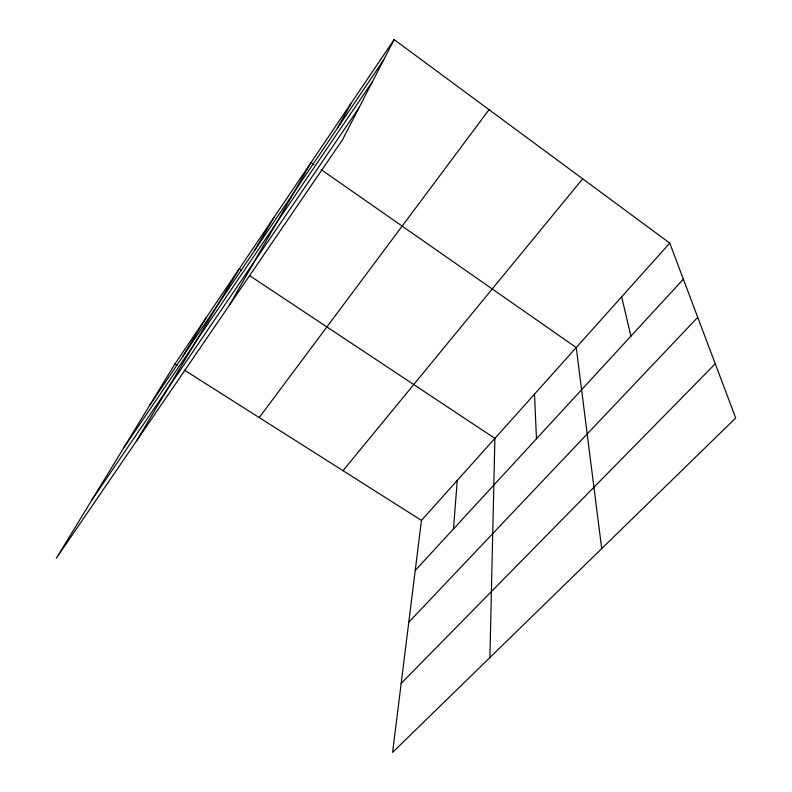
<?xml version="1.0" encoding="UTF-8"?>
<svg xmlns="http://www.w3.org/2000/svg" width="792" height="792" viewBox="0 0 792 792"><rect width="100%" height="100%" fill="white"/><g stroke="black" fill="none" stroke-linecap="round" stroke-linejoin="round"><path stroke-width="1.19" d="M489.911 657.548L494.891 438.382L249.549 275.606M453.479 528.947L457.261 480.407M669.765 243.114L421.463 520.384L392.594 752.4L735.689 418.008L669.765 243.114L394.139 39.6L174.854 364.082L56.311 558.261L342.481 139.808L394.139 39.6M337.491 128.056L351.331 102.95M229.442 305.098L311.038 162.558L314.048 164.657M254.816 250.124L274.151 217.147M136.402 441.154L239.263 268.785L241.322 270.151M182.695 356.598L206.207 317.691M149.619 405.425L383.714 59.816M123.394 448.391L372.567 81.447M92.04 499.742L358.796 108.157M259.241 417.562L489.05 109.682M343.025 470.666L582.674 178.814M415.226 570.497L683.357 279.18M408.801 622.175L697.732 317.325M401.178 683.387L715.255 363.805M174.854 364.082L176.933 365.399M184.199 370.012L421.463 520.384M321.047 169.537L576.239 347.549L601.692 548.599M621.661 296.822L630.897 336.184M534.501 394.159L536.471 438.778"/></g></svg>
